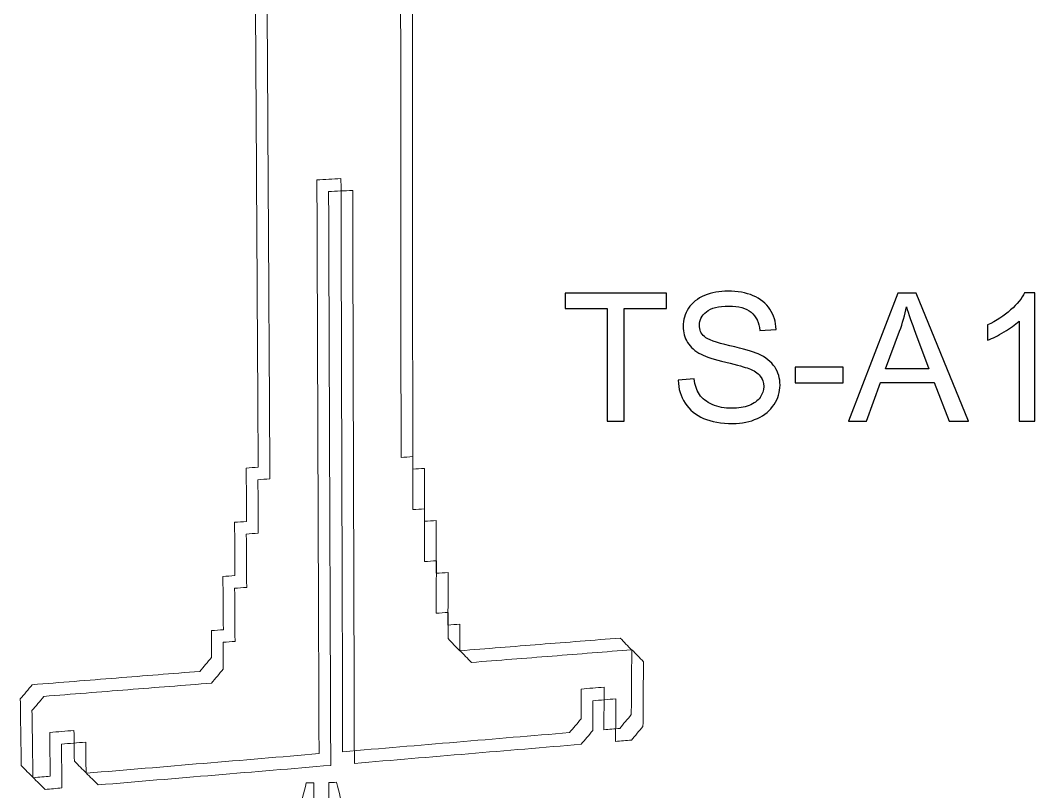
# Model space of a CAD drawing. Header units: centimetres. Extents: x -10.6 to 11.8, y -10.5 to 10.6.
# Drawn here: x 9.019 to 11.221, y 0.063 to 1.738 of the extents above; entities that cross this region are included whole.
import ezdxf

# ---------------------------------------------------------------- set-up
doc = ezdxf.new("R2010")
doc.units = ezdxf.units.CM
doc.header["$MEASUREMENT"] = 0
doc.layers.add('Livello 1', color=7, linetype='Continuous')

msp = doc.modelspace()

# ---------------------------------------------------------------- linework, layer by layer
at = {"layer": 'Livello 1', "color": 7, "lineweight": 9}
for points, knots in [([(9.55609, 1.83301), (9.54711, 1.83264), (9.53827, 1.83227), (9.52957, 1.8319), (9.52957, 1.8319), (9.53052, 1.65175), (9.53161, 1.47272), (9.53268, 1.29506), (9.53268, 1.29506), (9.53375, 1.11825), (9.53468, 0.94253), (9.53574, 0.76765), (9.53574, 0.76765), (9.52704, 0.76705), (9.51835, 0.76646), (9.50979, 0.76587), (9.50979, 0.76587), (9.50991, 0.72683), (9.51016, 0.68834), (9.51041, 0.64986), (9.51041, 0.64986), (9.50173, 0.64923), (9.49305, 0.64862), (9.48451, 0.64801), (9.48451, 0.64801), (9.48478, 0.60894), (9.48504, 0.57043), (9.48531, 0.5322), (9.48531, 0.5322), (9.47652, 0.53155), (9.46785, 0.53091), (9.4592, 0.53028), (9.4592, 0.53028), (9.45948, 0.49146), (9.45976, 0.4532), (9.46004, 0.41495), (9.46004, 0.41495), (9.45139, 0.41428), (9.44275, 0.41362), (9.43411, 0.41295), (9.43411, 0.41295), (9.43425, 0.39325), (9.43441, 0.37412), (9.43455, 0.3547), (9.43455, 0.3547), (9.42586, 0.34458), (9.41744, 0.33446), (9.40888, 0.32435), (9.40888, 0.32435), (9.34858, 0.31959), (9.28815, 0.31482), (9.2276, 0.31003), (9.2276, 0.31003), (9.16705, 0.30525), (9.10622, 0.30042), (9.04513, 0.2956), (9.04513, 0.2956), (9.03637, 0.2851), (9.02775, 0.2746), (9.01925, 0.26465), (9.01925, 0.26465), (9.01994, 0.21619), (9.02063, 0.168), (9.02132, 0.12009), (9.02132, 0.12009), (9.03006, 0.11102), (9.03894, 0.10223), (9.04794, 0.09374), (9.04794, 0.09374), (9.06011, 0.09476), (9.07229, 0.09578), (9.08434, 0.0968), (9.08434, 0.0968), (9.08392, 0.12813), (9.08349, 0.16002), (9.0832, 0.19191), (9.0832, 0.19191), (9.10057, 0.19334), (9.1182, 0.19477), (9.13584, 0.19622), (9.13584, 0.19622), (9.13611, 0.17414), (9.13639, 0.15179), (9.13666, 0.12972), (9.13666, 0.12972), (9.14539, 0.12067), (9.15425, 0.1119), (9.1631, 0.10343), (9.1631, 0.10343), (9.24808, 0.11057), (9.3328, 0.1177), (9.41699, 0.12478), (9.41699, 0.12478), (9.50091, 0.13184), (9.58457, 0.13885), (9.66784, 0.14587), (9.66784, 0.14587), (9.66702, 0.34973), (9.66634, 0.55526), (9.66552, 0.76187), (9.66552, 0.76187), (9.6647, 0.97015), (9.66399, 1.1798), (9.66315, 1.39112), (9.66315, 1.39112), (9.68057, 1.39204), (9.69799, 1.39297), (9.71541, 1.39389), (9.71541, 1.39389), (9.71608, 1.18284), (9.71661, 0.97344), (9.71725, 0.76542), (9.71725, 0.76542), (9.7179, 0.55906), (9.71856, 0.35379), (9.71907, 0.15018), (9.71907, 0.15018), (9.80206, 0.15715), (9.88453, 0.1641), (9.96673, 0.17101), (9.96673, 0.17101), (10.04866, 0.17789), (10.13021, 0.18476), (10.21149, 0.1916), (10.21149, 0.1916), (10.21988, 0.20128), (10.22813, 0.21122), (10.23666, 0.22144), (10.23666, 0.22144), (10.23677, 0.24294), (10.23688, 0.26471), (10.237, 0.2862), (10.237, 0.2862), (10.25344, 0.28755), (10.27015, 0.28891), (10.28672, 0.29027), (10.28672, 0.29027), (10.28653, 0.25928), (10.28634, 0.22831), (10.28615, 0.19787), (10.28615, 0.19787), (10.29766, 0.19883), (10.30905, 0.19979), (10.32043, 0.20075), (10.32043, 0.20075), (10.3287, 0.2104), (10.33711, 0.22033), (10.34565, 0.23053), (10.34565, 0.23053), (10.34598, 0.27693), (10.34632, 0.3236), (10.34666, 0.37082), (10.34666, 0.37082), (10.33823, 0.37911), (10.32993, 0.38795), (10.32176, 0.3968), (10.32176, 0.3968), (10.26399, 0.39223), (10.20608, 0.38764), (10.14818, 0.38307), (10.14818, 0.38307), (10.09002, 0.37847), (10.03158, 0.37386), (9.97315, 0.36924), (9.97315, 0.36924), (9.96466, 0.37788), (9.95617, 0.3868), (9.9478, 0.39573), (9.9478, 0.39573), (9.94781, 0.41437), (9.94783, 0.43328), (9.94783, 0.45246), (9.94783, 0.45246), (9.93932, 0.4518), (9.93081, 0.45114), (9.9223, 0.45049), (9.9223, 0.45049), (9.92231, 0.48833), (9.92245, 0.52644), (9.92245, 0.56455), (9.92245, 0.56455), (9.91379, 0.56391), (9.9054, 0.56329), (9.897, 0.56267), (9.897, 0.56267), (9.89699, 0.6008), (9.89699, 0.63893), (9.89698, 0.67734), (9.89698, 0.67734), (9.88843, 0.67673), (9.87989, 0.67613), (9.87149, 0.67553), (9.87149, 0.67553), (9.87146, 0.71369), (9.87143, 0.75211), (9.87141, 0.79055), (9.87141, 0.79055), (9.86284, 0.78996), (9.85428, 0.78938), (9.84586, 0.7888), (9.84586, 0.7888), (9.84568, 0.9624), (9.84555, 1.1371), (9.84543, 1.31261), (9.84543, 1.31261), (9.84531, 1.48896), (9.84505, 1.6664), (9.84486, 1.84521), (9.84486, 1.84521), (9.83615, 1.84484), (9.82745, 1.84448), (9.81888, 1.84411), (9.81888, 1.84411), (9.81883, 1.8738), (9.81879, 1.90403), (9.81874, 1.93399), (9.81874, 1.93399), (9.80989, 1.93364), (9.80104, 1.93328), (9.79246, 1.93294), (9.79246, 1.93294), (9.79232, 2.00252), (9.79219, 2.07265), (9.79205, 2.14305), (9.79205, 2.14305), (9.77445, 2.19279), (9.75668, 2.24256), (9.73915, 2.29293), (9.73915, 2.29293), (9.73504, 2.2928), (9.73094, 2.29267), (9.72697, 2.29255), (9.72697, 2.29255), (9.72162, 2.47503), (9.71638, 2.65838), (9.71112, 2.84315), (9.71112, 2.84315), (9.72475, 2.90565), (9.64467, 2.90429), (9.65875, 2.84218), (9.65875, 2.84218), (9.65479, 2.65698), (9.65073, 2.47311), (9.64696, 2.28976), (9.64696, 2.28976), (9.6423, 2.28961), (9.63778, 2.28947), (9.63326, 2.28932), (9.63326, 2.28932), (9.61582, 2.23796), (9.59828, 2.18682), (9.5809, 2.13566), (9.5809, 2.13566), (9.58127, 2.06491), (9.58164, 1.99443), (9.58201, 1.92423), (9.58201, 1.92423), (9.57315, 1.92387), (9.5643, 1.92352), (9.55558, 1.92317), (9.55558, 1.92317), (9.55575, 1.89303), (9.55592, 1.86289), (9.55609, 1.83301)], [0, 0, 0, 0, 0.0151515, 0.0151515, 0.0151515, 0.0151515, 0.030303, 0.030303, 0.030303, 0.030303, 0.0454545, 0.0454545, 0.0454545, 0.0454545, 0.0606061, 0.0606061, 0.0606061, 0.0606061, 0.0757576, 0.0757576, 0.0757576, 0.0757576, 0.0909091, 0.0909091, 0.0909091, 0.0909091, 0.1060606, 0.1060606, 0.1060606, 0.1060606, 0.1212121, 0.1212121, 0.1212121, 0.1212121, 0.1363636, 0.1363636, 0.1363636, 0.1363636, 0.1515152, 0.1515152, 0.1515152, 0.1515152, 0.1666667, 0.1666667, 0.1666667, 0.1666667, 0.1818182, 0.1818182, 0.1818182, 0.1818182, 0.1969697, 0.1969697, 0.1969697, 0.1969697, 0.2121212, 0.2121212, 0.2121212, 0.2121212, 0.2272727, 0.2272727, 0.2272727, 0.2272727, 0.2424242, 0.2424242, 0.2424242, 0.2424242, 0.2575758, 0.2575758, 0.2575758, 0.2575758, 0.2727273, 0.2727273, 0.2727273, 0.2727273, 0.2878788, 0.2878788, 0.2878788, 0.2878788, 0.3030303, 0.3030303, 0.3030303, 0.3030303, 0.3181818, 0.3181818, 0.3181818, 0.3181818, 0.3333333, 0.3333333, 0.3333333, 0.3333333, 0.3484848, 0.3484848, 0.3484848, 0.3484848, 0.3636364, 0.3636364, 0.3636364, 0.3636364, 0.3787879, 0.3787879, 0.3787879, 0.3787879, 0.3939394, 0.3939394, 0.3939394, 0.3939394, 0.4090909, 0.4090909, 0.4090909, 0.4090909, 0.4242424, 0.4242424, 0.4242424, 0.4242424, 0.4393939, 0.4393939, 0.4393939, 0.4393939, 0.4545455, 0.4545455, 0.4545455, 0.4545455, 0.469697, 0.469697, 0.469697, 0.469697, 0.4848485, 0.4848485, 0.4848485, 0.4848485, 0.5, 0.5, 0.5, 0.5, 0.5151515, 0.5151515, 0.5151515, 0.5151515, 0.530303, 0.530303, 0.530303, 0.530303, 0.5454545, 0.5454545, 0.5454545, 0.5454545, 0.5606061, 0.5606061, 0.5606061, 0.5606061, 0.5757576, 0.5757576, 0.5757576, 0.5757576, 0.5909091, 0.5909091, 0.5909091, 0.5909091, 0.6060606, 0.6060606, 0.6060606, 0.6060606, 0.6212121, 0.6212121, 0.6212121, 0.6212121, 0.6363636, 0.6363636, 0.6363636, 0.6363636, 0.6515152, 0.6515152, 0.6515152, 0.6515152, 0.6666667, 0.6666667, 0.6666667, 0.6666667, 0.6818182, 0.6818182, 0.6818182, 0.6818182, 0.6969697, 0.6969697, 0.6969697, 0.6969697, 0.7121212, 0.7121212, 0.7121212, 0.7121212, 0.7272727, 0.7272727, 0.7272727, 0.7272727, 0.7424242, 0.7424242, 0.7424242, 0.7424242, 0.7575758, 0.7575758, 0.7575758, 0.7575758, 0.7727273, 0.7727273, 0.7727273, 0.7727273, 0.7878788, 0.7878788, 0.7878788, 0.7878788, 0.8030303, 0.8030303, 0.8030303, 0.8030303, 0.8181818, 0.8181818, 0.8181818, 0.8181818, 0.8333333, 0.8333333, 0.8333333, 0.8333333, 0.8484848, 0.8484848, 0.8484848, 0.8484848, 0.8636364, 0.8636364, 0.8636364, 0.8636364, 0.8787879, 0.8787879, 0.8787879, 0.8787879, 0.8939394, 0.8939394, 0.8939394, 0.8939394, 0.9090909, 0.9090909, 0.9090909, 0.9090909, 0.9242424, 0.9242424, 0.9242424, 0.9242424, 0.9393939, 0.9393939, 0.9393939, 0.9393939, 0.9545455, 0.9545455, 0.9545455, 0.9545455, 0.969697, 0.969697, 0.969697, 0.969697, 0.9848485, 0.9848485, 0.9848485, 0.9848485, 1, 1, 1, 1]), ([(9.58149, 1.80761), (9.57251, 1.80724), (9.56367, 1.80687), (9.55497, 1.8065), (9.55497, 1.8065), (9.55592, 1.62635), (9.55701, 1.44732), (9.55808, 1.26966), (9.55808, 1.26966), (9.55915, 1.09285), (9.56008, 0.91713), (9.56114, 0.74225), (9.56114, 0.74225), (9.55244, 0.74165), (9.54375, 0.74106), (9.53519, 0.74047), (9.53519, 0.74047), (9.53531, 0.70143), (9.53556, 0.66294), (9.53581, 0.62446), (9.53581, 0.62446), (9.52713, 0.62383), (9.51845, 0.62322), (9.50991, 0.62261), (9.50991, 0.62261), (9.51018, 0.58354), (9.51044, 0.54503), (9.51071, 0.5068), (9.51071, 0.5068), (9.50192, 0.50615), (9.49325, 0.50551), (9.4846, 0.50488), (9.4846, 0.50488), (9.48488, 0.46606), (9.48516, 0.4278), (9.48544, 0.38955), (9.48544, 0.38955), (9.47679, 0.38888), (9.46815, 0.38822), (9.45951, 0.38755), (9.45951, 0.38755), (9.45965, 0.36785), (9.45981, 0.34872), (9.45995, 0.3293), (9.45995, 0.3293), (9.45126, 0.31918), (9.44284, 0.30906), (9.43428, 0.29895), (9.43428, 0.29895), (9.37398, 0.29419), (9.31355, 0.28942), (9.253, 0.28463), (9.253, 0.28463), (9.19245, 0.27985), (9.13162, 0.27502), (9.07053, 0.2702), (9.07053, 0.2702), (9.06177, 0.2597), (9.05315, 0.2492), (9.04465, 0.23925), (9.04465, 0.23925), (9.04534, 0.19079), (9.04603, 0.1426), (9.04672, 0.09469), (9.04672, 0.09469), (9.05546, 0.08562), (9.06434, 0.07683), (9.07334, 0.06834), (9.07334, 0.06834), (9.08551, 0.06936), (9.09769, 0.07038), (9.10974, 0.0714), (9.10974, 0.0714), (9.10932, 0.10273), (9.10889, 0.13462), (9.1086, 0.16651), (9.1086, 0.16651), (9.12597, 0.16794), (9.1436, 0.16937), (9.16124, 0.17082), (9.16124, 0.17082), (9.16151, 0.14874), (9.16179, 0.12639), (9.16206, 0.10432), (9.16206, 0.10432), (9.17079, 0.09527), (9.17965, 0.0865), (9.1885, 0.07803), (9.1885, 0.07803), (9.27348, 0.08517), (9.3582, 0.0923), (9.44239, 0.09938), (9.44239, 0.09938), (9.52631, 0.10644), (9.60997, 0.11345), (9.69324, 0.12047), (9.69324, 0.12047), (9.69242, 0.32433), (9.69174, 0.52986), (9.69092, 0.73647), (9.69092, 0.73647), (9.6901, 0.94475), (9.68939, 1.1544), (9.68855, 1.36572), (9.68855, 1.36572), (9.70597, 1.36664), (9.72339, 1.36757), (9.74081, 1.36849), (9.74081, 1.36849), (9.74148, 1.15744), (9.74201, 0.94804), (9.74265, 0.74002), (9.74265, 0.74002), (9.7433, 0.53366), (9.74396, 0.32839), (9.74447, 0.12478), (9.74447, 0.12478), (9.82746, 0.13175), (9.90993, 0.1387), (9.99213, 0.14561), (9.99213, 0.14561), (10.07406, 0.15249), (10.15561, 0.15936), (10.23689, 0.1662), (10.23689, 0.1662), (10.24528, 0.17588), (10.25353, 0.18582), (10.26206, 0.19604), (10.26206, 0.19604), (10.26217, 0.21754), (10.26228, 0.23931), (10.2624, 0.2608), (10.2624, 0.2608), (10.27884, 0.26215), (10.29555, 0.26351), (10.31212, 0.26487), (10.31212, 0.26487), (10.31193, 0.23388), (10.31174, 0.20291), (10.31155, 0.17247), (10.31155, 0.17247), (10.32306, 0.17343), (10.33445, 0.17439), (10.34583, 0.17535), (10.34583, 0.17535), (10.3541, 0.185), (10.36251, 0.19493), (10.37105, 0.20513), (10.37105, 0.20513), (10.37138, 0.25153), (10.37172, 0.2982), (10.37206, 0.34542), (10.37206, 0.34542), (10.36363, 0.35371), (10.35533, 0.36255), (10.34716, 0.3714), (10.34716, 0.3714), (10.28939, 0.36683), (10.23148, 0.36224), (10.17358, 0.35767), (10.17358, 0.35767), (10.11542, 0.35307), (10.05698, 0.34846), (9.99855, 0.34384), (9.99855, 0.34384), (9.99006, 0.35248), (9.98157, 0.3614), (9.9732, 0.37033), (9.9732, 0.37033), (9.97321, 0.38897), (9.97323, 0.40788), (9.97323, 0.42706), (9.97323, 0.42706), (9.96472, 0.4264), (9.95621, 0.42574), (9.9477, 0.42509), (9.9477, 0.42509), (9.94771, 0.46293), (9.94785, 0.50104), (9.94785, 0.53915), (9.94785, 0.53915), (9.93919, 0.53851), (9.9308, 0.53789), (9.9224, 0.53727), (9.9224, 0.53727), (9.92239, 0.5754), (9.92239, 0.61353), (9.92238, 0.65194), (9.92238, 0.65194), (9.91383, 0.65133), (9.90529, 0.65073), (9.89689, 0.65013), (9.89689, 0.65013), (9.89686, 0.68829), (9.89683, 0.72671), (9.89681, 0.76515), (9.89681, 0.76515), (9.88824, 0.76456), (9.87968, 0.76398), (9.87126, 0.7634), (9.87126, 0.7634), (9.87108, 0.937), (9.87095, 1.1117), (9.87083, 1.28721), (9.87083, 1.28721), (9.87071, 1.46356), (9.87045, 1.641), (9.87026, 1.81981), (9.87026, 1.81981), (9.86155, 1.81944), (9.85285, 1.81908), (9.84428, 1.81871), (9.84428, 1.81871), (9.84423, 1.8484), (9.84419, 1.87863), (9.84414, 1.90859), (9.84414, 1.90859), (9.83529, 1.90824), (9.82644, 1.90788), (9.81786, 1.90754), (9.81786, 1.90754), (9.81772, 1.97712), (9.81759, 2.04725), (9.81745, 2.11765), (9.81745, 2.11765), (9.79985, 2.16739), (9.78208, 2.21716), (9.76455, 2.26753), (9.76455, 2.26753), (9.76044, 2.2674), (9.75634, 2.26727), (9.75237, 2.26715), (9.75237, 2.26715), (9.74702, 2.44963), (9.74178, 2.63298), (9.73652, 2.81775), (9.73652, 2.81775), (9.75015, 2.88025), (9.67007, 2.87889), (9.68415, 2.81678), (9.68415, 2.81678), (9.68019, 2.63158), (9.67613, 2.44771), (9.67236, 2.26436), (9.67236, 2.26436), (9.6677, 2.26421), (9.66318, 2.26407), (9.65866, 2.26392), (9.65866, 2.26392), (9.64122, 2.21256), (9.62368, 2.16142), (9.6063, 2.11026), (9.6063, 2.11026), (9.60667, 2.03951), (9.60704, 1.96903), (9.60741, 1.89883), (9.60741, 1.89883), (9.59855, 1.89847), (9.5897, 1.89812), (9.58098, 1.89777), (9.58098, 1.89777), (9.58115, 1.86763), (9.58132, 1.83749), (9.58149, 1.80761)], [0, 0, 0, 0, 0.0151515, 0.0151515, 0.0151515, 0.0151515, 0.030303, 0.030303, 0.030303, 0.030303, 0.0454545, 0.0454545, 0.0454545, 0.0454545, 0.0606061, 0.0606061, 0.0606061, 0.0606061, 0.0757576, 0.0757576, 0.0757576, 0.0757576, 0.0909091, 0.0909091, 0.0909091, 0.0909091, 0.1060606, 0.1060606, 0.1060606, 0.1060606, 0.1212121, 0.1212121, 0.1212121, 0.1212121, 0.1363636, 0.1363636, 0.1363636, 0.1363636, 0.1515152, 0.1515152, 0.1515152, 0.1515152, 0.1666667, 0.1666667, 0.1666667, 0.1666667, 0.1818182, 0.1818182, 0.1818182, 0.1818182, 0.1969697, 0.1969697, 0.1969697, 0.1969697, 0.2121212, 0.2121212, 0.2121212, 0.2121212, 0.2272727, 0.2272727, 0.2272727, 0.2272727, 0.2424242, 0.2424242, 0.2424242, 0.2424242, 0.2575758, 0.2575758, 0.2575758, 0.2575758, 0.2727273, 0.2727273, 0.2727273, 0.2727273, 0.2878788, 0.2878788, 0.2878788, 0.2878788, 0.3030303, 0.3030303, 0.3030303, 0.3030303, 0.3181818, 0.3181818, 0.3181818, 0.3181818, 0.3333333, 0.3333333, 0.3333333, 0.3333333, 0.3484848, 0.3484848, 0.3484848, 0.3484848, 0.3636364, 0.3636364, 0.3636364, 0.3636364, 0.3787879, 0.3787879, 0.3787879, 0.3787879, 0.3939394, 0.3939394, 0.3939394, 0.3939394, 0.4090909, 0.4090909, 0.4090909, 0.4090909, 0.4242424, 0.4242424, 0.4242424, 0.4242424, 0.4393939, 0.4393939, 0.4393939, 0.4393939, 0.4545455, 0.4545455, 0.4545455, 0.4545455, 0.469697, 0.469697, 0.469697, 0.469697, 0.4848485, 0.4848485, 0.4848485, 0.4848485, 0.5, 0.5, 0.5, 0.5, 0.5151515, 0.5151515, 0.5151515, 0.5151515, 0.530303, 0.530303, 0.530303, 0.530303, 0.5454545, 0.5454545, 0.5454545, 0.5454545, 0.5606061, 0.5606061, 0.5606061, 0.5606061, 0.5757576, 0.5757576, 0.5757576, 0.5757576, 0.5909091, 0.5909091, 0.5909091, 0.5909091, 0.6060606, 0.6060606, 0.6060606, 0.6060606, 0.6212121, 0.6212121, 0.6212121, 0.6212121, 0.6363636, 0.6363636, 0.6363636, 0.6363636, 0.6515152, 0.6515152, 0.6515152, 0.6515152, 0.6666667, 0.6666667, 0.6666667, 0.6666667, 0.6818182, 0.6818182, 0.6818182, 0.6818182, 0.6969697, 0.6969697, 0.6969697, 0.6969697, 0.7121212, 0.7121212, 0.7121212, 0.7121212, 0.7272727, 0.7272727, 0.7272727, 0.7272727, 0.7424242, 0.7424242, 0.7424242, 0.7424242, 0.7575758, 0.7575758, 0.7575758, 0.7575758, 0.7727273, 0.7727273, 0.7727273, 0.7727273, 0.7878788, 0.7878788, 0.7878788, 0.7878788, 0.8030303, 0.8030303, 0.8030303, 0.8030303, 0.8181818, 0.8181818, 0.8181818, 0.8181818, 0.8333333, 0.8333333, 0.8333333, 0.8333333, 0.8484848, 0.8484848, 0.8484848, 0.8484848, 0.8636364, 0.8636364, 0.8636364, 0.8636364, 0.8787879, 0.8787879, 0.8787879, 0.8787879, 0.8939394, 0.8939394, 0.8939394, 0.8939394, 0.9090909, 0.9090909, 0.9090909, 0.9090909, 0.9242424, 0.9242424, 0.9242424, 0.9242424, 0.9393939, 0.9393939, 0.9393939, 0.9393939, 0.9545455, 0.9545455, 0.9545455, 0.9545455, 0.969697, 0.969697, 0.969697, 0.969697, 0.9848485, 0.9848485, 0.9848485, 0.9848485, 1, 1, 1, 1]), ([(9.58847, -0.30369), (9.58302, -0.30361), (9.57763, -0.30331), (9.57218, -0.30301), (9.57218, -0.30301), (9.57061, -0.46242), (9.56897, -0.62557), (9.56732, -0.79206), (9.56732, -0.79206), (9.56563, -0.96231), (9.56396, -1.13674), (9.56221, -1.31491), (9.56221, -1.31491), (9.55638, -1.3138), (9.55061, -1.31248), (9.54489, -1.31117), (9.54489, -1.31117), (9.54442, -1.35132), (9.54401, -1.39167), (9.54353, -1.43202), (9.54353, -1.43202), (9.53777, -1.43059), (9.53201, -1.42917), (9.52619, -1.42794), (9.52619, -1.42794), (9.52572, -1.46859), (9.5252, -1.50944), (9.52473, -1.55029), (9.52473, -1.55029), (9.51887, -1.54874), (9.51312, -1.5472), (9.50732, -1.54566), (9.50732, -1.54566), (9.50679, -1.5868), (9.50622, -1.62815), (9.5057, -1.6695), (9.5057, -1.6695), (9.49991, -1.66785), (9.49411, -1.66619), (9.48832, -1.66474), (9.48832, -1.66474), (9.48803, -1.68556), (9.48774, -1.70659), (9.48746, -1.7274), (9.48746, -1.7274), (9.48143, -1.73618), (9.47553, -1.74475), (9.46961, -1.75329), (9.46961, -1.75329), (9.44653, -1.74637), (9.42363, -1.7397), (9.40097, -1.73289), (9.40097, -1.73289), (9.39517, -1.74176), (9.38937, -1.75039), (9.38355, -1.75901), (9.38355, -1.75901), (9.38248, -1.81085), (9.38141, -1.86268), (9.38033, -1.91512), (9.38033, -1.91512), (9.38577, -1.92754), (9.39122, -1.93977), (9.39669, -1.95202), (9.39669, -1.95202), (9.40816, -1.95584), (9.41962, -1.95969), (9.4312, -1.96356), (9.4312, -1.96356), (9.4318, -1.92862), (9.4324, -1.89349), (9.43306, -1.85855), (9.43306, -1.85855), (9.44457, -1.86202), (9.45614, -1.8657), (9.46782, -1.8694), (9.46782, -1.8694), (9.46745, -1.89406), (9.46703, -1.91873), (9.46666, -1.94359), (9.46666, -1.94359), (9.47234, -1.95622), (9.47804, -1.96867), (9.48386, -1.98115), (9.48386, -1.98115), (9.5434, -2.00105), (9.60416, -2.02138), (9.66616, -2.04211), (9.66616, -2.04211), (9.72945, -2.06327), (9.79424, -2.08494), (9.86036, -2.10703), (9.86036, -2.10703), (9.86688, -2.09807), (9.87345, -2.08887), (9.88002, -2.07964), (9.88002, -2.07964), (9.87974, -2.0528), (9.87952, -2.02617), (9.87924, -1.99955), (9.87924, -1.99955), (9.89261, -2.00381), (9.90603, -2.00809), (9.91957, -2.01217), (9.91957, -2.01217), (9.92, -2.0507), (9.92049, -2.08901), (9.92098, -2.12732), (9.92098, -2.12732), (9.93461, -2.13188), (9.94825, -2.13646), (9.96206, -2.14106), (9.96206, -2.14106), (9.96882, -2.132), (9.97557, -2.12268), (9.98237, -2.11314), (9.98237, -2.11314), (9.98142, -2.05478), (9.98048, -1.99642), (9.97954, -1.93873), (9.97954, -1.93873), (9.97245, -1.92524), (9.96543, -1.91156), (9.95841, -1.89813), (9.95841, -1.89813), (9.9314, -1.88999), (9.90452, -1.88214), (9.87799, -1.87414), (9.87799, -1.87414), (9.87127, -1.86118), (9.86457, -1.84801), (9.85793, -1.83486), (9.85793, -1.83486), (9.85772, -1.8125), (9.85751, -1.79034), (9.85731, -1.76797), (9.85731, -1.76797), (9.85075, -1.76609), (9.84424, -1.76423), (9.83774, -1.76237), (9.83774, -1.76237), (9.83743, -1.71842), (9.83708, -1.6747), (9.83672, -1.63098), (9.83672, -1.63098), (9.83033, -1.62927), (9.82394, -1.62756), (9.81748, -1.62607), (9.81748, -1.62607), (9.81724, -1.58291), (9.81693, -1.53998), (9.8167, -1.49705), (9.8167, -1.49705), (9.81029, -1.49547), (9.80395, -1.49391), (9.79767, -1.49235), (9.79767, -1.49235), (9.79742, -1.4502), (9.79723, -1.40806), (9.79699, -1.36614), (9.79699, -1.36614), (9.79075, -1.36472), (9.78451, -1.36329), (9.77828, -1.36208), (9.77828, -1.36208), (9.77758, -1.17672), (9.77681, -0.99569), (9.77612, -0.819), (9.77612, -0.819), (9.77546, -0.64642), (9.7748, -0.4775), (9.77419, -0.3125), (9.77419, -0.3125), (9.76832, -0.31218), (9.76254, -0.31187), (9.75677, -0.31155), (9.75677, -0.31155), (9.75667, -0.28435), (9.75663, -0.25759), (9.75654, -0.2306), (9.75654, -0.2306), (9.75084, -0.23037), (9.74516, -0.23015), (9.73942, -0.23013), (9.73942, -0.23013), (9.73932, -0.16816), (9.73923, -0.1064), (9.73914, -0.04508), (9.73914, -0.04508), (9.72783, -0.00206), (9.7167, 0.04077), (9.7057, 0.08365), (9.7057, 0.08365), (9.70013, 0.08354), (9.69461, 0.08344), (9.6891, 0.08334), (9.6891, 0.08334), (9.68885, -0.04925), (9.68854, -0.18463), (9.68828, -0.32191), (9.68828, -0.32191), (9.68803, -0.46175), (9.68775, -0.60501), (9.68743, -0.75039), (9.68743, -0.75039), (9.67581, -0.74908), (9.66426, -0.74777), (9.65275, -0.74625), (9.65275, -0.74625), (9.65341, -0.60177), (9.654, -0.45939), (9.65458, -0.32021), (9.65458, -0.32021), (9.65514, -0.18377), (9.65577, -0.04924), (9.65632, 0.08275), (9.65632, 0.08275), (9.65092, 0.08265), (9.6455, 0.08256), (9.64015, 0.08247), (9.64015, 0.08247), (9.62905, 0.0399), (9.61799, -0.00249), (9.60687, -0.0447), (9.60687, -0.0447), (9.60641, -0.10453), (9.606, -0.16498), (9.60553, -0.22565), (9.60553, -0.22565), (9.6, -0.22543), (9.59458, -0.22522), (9.58916, -0.225), (9.58916, -0.225), (9.58895, -0.25116), (9.58869, -0.27753), (9.58847, -0.30369)], [0, 0, 0, 0, 0.0169492, 0.0169492, 0.0169492, 0.0169492, 0.0338983, 0.0338983, 0.0338983, 0.0338983, 0.0508475, 0.0508475, 0.0508475, 0.0508475, 0.0677966, 0.0677966, 0.0677966, 0.0677966, 0.0847458, 0.0847458, 0.0847458, 0.0847458, 0.1016949, 0.1016949, 0.1016949, 0.1016949, 0.1186441, 0.1186441, 0.1186441, 0.1186441, 0.1355932, 0.1355932, 0.1355932, 0.1355932, 0.1525424, 0.1525424, 0.1525424, 0.1525424, 0.1694915, 0.1694915, 0.1694915, 0.1694915, 0.1864407, 0.1864407, 0.1864407, 0.1864407, 0.2033898, 0.2033898, 0.2033898, 0.2033898, 0.220339, 0.220339, 0.220339, 0.220339, 0.2372881, 0.2372881, 0.2372881, 0.2372881, 0.2542373, 0.2542373, 0.2542373, 0.2542373, 0.2711864, 0.2711864, 0.2711864, 0.2711864, 0.2881356, 0.2881356, 0.2881356, 0.2881356, 0.3050847, 0.3050847, 0.3050847, 0.3050847, 0.3220339, 0.3220339, 0.3220339, 0.3220339, 0.3389831, 0.3389831, 0.3389831, 0.3389831, 0.3559322, 0.3559322, 0.3559322, 0.3559322, 0.3728814, 0.3728814, 0.3728814, 0.3728814, 0.3898305, 0.3898305, 0.3898305, 0.3898305, 0.4067797, 0.4067797, 0.4067797, 0.4067797, 0.4237288, 0.4237288, 0.4237288, 0.4237288, 0.440678, 0.440678, 0.440678, 0.440678, 0.4576271, 0.4576271, 0.4576271, 0.4576271, 0.4745763, 0.4745763, 0.4745763, 0.4745763, 0.4915254, 0.4915254, 0.4915254, 0.4915254, 0.5084746, 0.5084746, 0.5084746, 0.5084746, 0.5254237, 0.5254237, 0.5254237, 0.5254237, 0.5423729, 0.5423729, 0.5423729, 0.5423729, 0.559322, 0.559322, 0.559322, 0.559322, 0.5762712, 0.5762712, 0.5762712, 0.5762712, 0.5932203, 0.5932203, 0.5932203, 0.5932203, 0.6101695, 0.6101695, 0.6101695, 0.6101695, 0.6271186, 0.6271186, 0.6271186, 0.6271186, 0.6440678, 0.6440678, 0.6440678, 0.6440678, 0.6610169, 0.6610169, 0.6610169, 0.6610169, 0.6779661, 0.6779661, 0.6779661, 0.6779661, 0.6949153, 0.6949153, 0.6949153, 0.6949153, 0.7118644, 0.7118644, 0.7118644, 0.7118644, 0.7288136, 0.7288136, 0.7288136, 0.7288136, 0.7457627, 0.7457627, 0.7457627, 0.7457627, 0.7627119, 0.7627119, 0.7627119, 0.7627119, 0.779661, 0.779661, 0.779661, 0.779661, 0.7966102, 0.7966102, 0.7966102, 0.7966102, 0.8135593, 0.8135593, 0.8135593, 0.8135593, 0.8305085, 0.8305085, 0.8305085, 0.8305085, 0.8474576, 0.8474576, 0.8474576, 0.8474576, 0.8644068, 0.8644068, 0.8644068, 0.8644068, 0.8813559, 0.8813559, 0.8813559, 0.8813559, 0.8983051, 0.8983051, 0.8983051, 0.8983051, 0.9152542, 0.9152542, 0.9152542, 0.9152542, 0.9322034, 0.9322034, 0.9322034, 0.9322034, 0.9491525, 0.9491525, 0.9491525, 0.9491525, 0.9661017, 0.9661017, 0.9661017, 0.9661017, 0.9830508, 0.9830508, 0.9830508, 0.9830508, 1, 1, 1, 1])]:
    msp.add_open_spline(points, degree=3, knots=knots, dxfattribs=at)
at = {"layer": 'Livello 1', "color": 7}
for points, knots in [([(10.44743, 0.95647), (10.44743, 0.95647), (10.4821, 0.95951), (10.4821, 0.95951), (10.4821, 0.95951), (10.48372, 0.94561), (10.48753, 0.93423), (10.49355, 0.9253), (10.49355, 0.9253), (10.49956, 0.91637), (10.50888, 0.9092), (10.52149, 0.9037), (10.52149, 0.9037), (10.5341, 0.8982), (10.54833, 0.89548), (10.56411, 0.89548), (10.56411, 0.89548), (10.57814, 0.89548), (10.5905, 0.89755), (10.60123, 0.90169), (10.60123, 0.90169), (10.61197, 0.9059), (10.61999, 0.91159), (10.62523, 0.91883), (10.62523, 0.91883), (10.63047, 0.92614), (10.63312, 0.93403), (10.63312, 0.94263), (10.63312, 0.94263), (10.63312, 0.95136), (10.6306, 0.95893), (10.62549, 0.96546), (10.62549, 0.96546), (10.62044, 0.972), (10.6121, 0.97743), (10.60052, 0.98183), (10.60052, 0.98183), (10.59302, 0.98474), (10.57659, 0.98926), (10.55104, 0.99541), (10.55104, 0.99541), (10.52556, 1.00155), (10.50765, 1.00731), (10.49743, 1.01274), (10.49743, 1.01274), (10.48417, 1.01966), (10.47427, 1.02833), (10.46774, 1.03861), (10.46774, 1.03861), (10.46127, 1.0489), (10.45804, 1.06041), (10.45804, 1.07322), (10.45804, 1.07322), (10.45804, 1.08719), (10.46198, 1.10031), (10.46994, 1.11247), (10.46994, 1.11247), (10.4779, 1.1247), (10.48954, 1.13395), (10.5048, 1.14028), (10.5048, 1.14028), (10.52013, 1.14656), (10.53707, 1.14973), (10.55577, 1.14973), (10.55577, 1.14973), (10.5764, 1.14973), (10.59451, 1.14643), (10.61029, 1.13977), (10.61029, 1.13977), (10.626, 1.13317), (10.6381, 1.1234), (10.64657, 1.11053), (10.64657, 1.11053), (10.65498, 1.09766), (10.65957, 1.08305), (10.66022, 1.06675), (10.66022, 1.06675), (10.66022, 1.06675), (10.62497, 1.0641), (10.62497, 1.0641), (10.62497, 1.0641), (10.62303, 1.08162), (10.61663, 1.09495), (10.6057, 1.10387), (10.6057, 1.10387), (10.59477, 1.11286), (10.57866, 1.11732), (10.55732, 1.11732), (10.55732, 1.11732), (10.53507, 1.11732), (10.5189, 1.11325), (10.50868, 1.1051), (10.50868, 1.1051), (10.49853, 1.09695), (10.49342, 1.08712), (10.49342, 1.07567), (10.49342, 1.07567), (10.49342, 1.06565), (10.49704, 1.05743), (10.50422, 1.05103), (10.50422, 1.05103), (10.51133, 1.04456), (10.52977, 1.03797), (10.55965, 1.03124), (10.55965, 1.03124), (10.58953, 1.02445), (10.61003, 1.01856), (10.62115, 1.01352), (10.62115, 1.01352), (10.63732, 1.00602), (10.64929, 0.99657), (10.65699, 0.98519), (10.65699, 0.98519), (10.66468, 0.97374), (10.6685, 0.96055), (10.6685, 0.94567), (10.6685, 0.94567), (10.6685, 0.93086), (10.66429, 0.91696), (10.65582, 0.90389), (10.65582, 0.90389), (10.64735, 0.89083), (10.63519, 0.88067), (10.61934, 0.87336), (10.61934, 0.87336), (10.6035, 0.86612), (10.58565, 0.8625), (10.56586, 0.8625), (10.56586, 0.8625), (10.5407, 0.8625), (10.51961, 0.86612), (10.50267, 0.87349), (10.50267, 0.87349), (10.48566, 0.8808), (10.47233, 0.8918), (10.46263, 0.90654), (10.46263, 0.90654), (10.45299, 0.92123), (10.44789, 0.93791), (10.44743, 0.95647)], [0, 0, 0, 0, 0.0285714, 0.0285714, 0.0285714, 0.0285714, 0.0571429, 0.0571429, 0.0571429, 0.0571429, 0.0857143, 0.0857143, 0.0857143, 0.0857143, 0.1142857, 0.1142857, 0.1142857, 0.1142857, 0.1428571, 0.1428571, 0.1428571, 0.1428571, 0.1714286, 0.1714286, 0.1714286, 0.1714286, 0.2, 0.2, 0.2, 0.2, 0.2285714, 0.2285714, 0.2285714, 0.2285714, 0.2571429, 0.2571429, 0.2571429, 0.2571429, 0.2857143, 0.2857143, 0.2857143, 0.2857143, 0.3142857, 0.3142857, 0.3142857, 0.3142857, 0.3428571, 0.3428571, 0.3428571, 0.3428571, 0.3714286, 0.3714286, 0.3714286, 0.3714286, 0.4, 0.4, 0.4, 0.4, 0.4285714, 0.4285714, 0.4285714, 0.4285714, 0.4571429, 0.4571429, 0.4571429, 0.4571429, 0.4857143, 0.4857143, 0.4857143, 0.4857143, 0.5142857, 0.5142857, 0.5142857, 0.5142857, 0.5428571, 0.5428571, 0.5428571, 0.5428571, 0.5714286, 0.5714286, 0.5714286, 0.5714286, 0.6, 0.6, 0.6, 0.6, 0.6285714, 0.6285714, 0.6285714, 0.6285714, 0.6571429, 0.6571429, 0.6571429, 0.6571429, 0.6857143, 0.6857143, 0.6857143, 0.6857143, 0.7142857, 0.7142857, 0.7142857, 0.7142857, 0.7428571, 0.7428571, 0.7428571, 0.7428571, 0.7714286, 0.7714286, 0.7714286, 0.7714286, 0.8, 0.8, 0.8, 0.8, 0.8285714, 0.8285714, 0.8285714, 0.8285714, 0.8571429, 0.8571429, 0.8571429, 0.8571429, 0.8857143, 0.8857143, 0.8857143, 0.8857143, 0.9142857, 0.9142857, 0.9142857, 0.9142857, 0.9428571, 0.9428571, 0.9428571, 0.9428571, 0.9714286, 0.9714286, 0.9714286, 0.9714286, 1, 1, 1, 1]), ([(11.22142, 0.86722), (11.22142, 0.86722), (11.18734, 0.86722), (11.18734, 0.86722), (11.18734, 0.86722), (11.18734, 0.86722), (11.18734, 1.08453), (11.18734, 1.08453), (11.18734, 1.08453), (11.17912, 1.07671), (11.16839, 1.06888), (11.15506, 1.06106), (11.15506, 1.06106), (11.14168, 1.05323), (11.12971, 1.04734), (11.1191, 1.04346), (11.1191, 1.04346), (11.1191, 1.04346), (11.1191, 1.07638), (11.1191, 1.07638), (11.1191, 1.07638), (11.13818, 1.08537), (11.15487, 1.09624), (11.16916, 1.10898), (11.16916, 1.10898), (11.18339, 1.12179), (11.19355, 1.13414), (11.1995, 1.14617), (11.1995, 1.14617), (11.1995, 1.14617), (11.22142, 1.14617), (11.22142, 1.14617), (11.22142, 1.14617), (11.22142, 1.14617), (11.22142, 0.86722), (11.22142, 0.86722)], [0, 0, 0, 0, 0.1111111, 0.1111111, 0.1111111, 0.1111111, 0.2222222, 0.2222222, 0.2222222, 0.2222222, 0.3333333, 0.3333333, 0.3333333, 0.3333333, 0.4444444, 0.4444444, 0.4444444, 0.4444444, 0.5555556, 0.5555556, 0.5555556, 0.5555556, 0.6666667, 0.6666667, 0.6666667, 0.6666667, 0.7777778, 0.7777778, 0.7777778, 0.7777778, 0.8888889, 0.8888889, 0.8888889, 0.8888889, 1, 1, 1, 1]), ([(10.29357, 0.86722), (10.29357, 0.86722), (10.29357, 1.11222), (10.29357, 1.11222), (10.29357, 1.11222), (10.29357, 1.11222), (10.20205, 1.11222), (10.20205, 1.11222), (10.20205, 1.11222), (10.20205, 1.11222), (10.20205, 1.14501), (10.20205, 1.14501), (10.20205, 1.14501), (10.20205, 1.14501), (10.42221, 1.14501), (10.42221, 1.14501), (10.42221, 1.14501), (10.42221, 1.14501), (10.42221, 1.11222), (10.42221, 1.11222), (10.42221, 1.11222), (10.42221, 1.11222), (10.3303, 1.11222), (10.3303, 1.11222), (10.3303, 1.11222), (10.3303, 1.11222), (10.3303, 0.86722), (10.3303, 0.86722), (10.3303, 0.86722), (10.3303, 0.86722), (10.29357, 0.86722), (10.29357, 0.86722)], [0, 0, 0, 0, 0.125, 0.125, 0.125, 0.125, 0.25, 0.25, 0.25, 0.25, 0.375, 0.375, 0.375, 0.375, 0.5, 0.5, 0.5, 0.5, 0.625, 0.625, 0.625, 0.625, 0.75, 0.75, 0.75, 0.75, 0.875, 0.875, 0.875, 0.875, 1, 1, 1, 1]), ([(10.81745, 0.86722), (10.81745, 0.86722), (10.92416, 1.14501), (10.92416, 1.14501), (10.92416, 1.14501), (10.92416, 1.14501), (10.96375, 1.14501), (10.96375, 1.14501), (10.96375, 1.14501), (10.96375, 1.14501), (11.07745, 0.86722), (11.07745, 0.86722), (11.07745, 0.86722), (11.07745, 0.86722), (11.03554, 0.86722), (11.03554, 0.86722), (11.03554, 0.86722), (11.03554, 0.86722), (11.00313, 0.95136), (11.00313, 0.95136), (11.00313, 0.95136), (11.00313, 0.95136), (10.88698, 0.95136), (10.88698, 0.95136), (10.88698, 0.95136), (10.88698, 0.95136), (10.85651, 0.86722), (10.85651, 0.86722), (10.85651, 0.86722), (10.85651, 0.86722), (10.81745, 0.86722), (10.81745, 0.86722)], [0, 0, 0, 0, 0.125, 0.125, 0.125, 0.125, 0.25, 0.25, 0.25, 0.25, 0.375, 0.375, 0.375, 0.375, 0.5, 0.5, 0.5, 0.5, 0.625, 0.625, 0.625, 0.625, 0.75, 0.75, 0.75, 0.75, 0.875, 0.875, 0.875, 0.875, 1, 1, 1, 1]), ([(10.89758, 0.98131), (10.89758, 0.98131), (10.99182, 0.98131), (10.99182, 0.98131), (10.99182, 0.98131), (10.99182, 0.98131), (10.96278, 1.05821), (10.96278, 1.05821), (10.96278, 1.05821), (10.95398, 1.08156), (10.94738, 1.10077), (10.94311, 1.11584), (10.94311, 1.11584), (10.93956, 1.09799), (10.93458, 1.08033), (10.92811, 1.06274), (10.92811, 1.06274), (10.92811, 1.06274), (10.89758, 0.98131), (10.89758, 0.98131)], [0, 0, 0, 0, 0.2, 0.2, 0.2, 0.2, 0.4, 0.4, 0.4, 0.4, 0.6, 0.6, 0.6, 0.6, 0.8, 0.8, 0.8, 0.8, 1, 1, 1, 1]), ([(10.7011, 0.95059), (10.7011, 0.95059), (10.7011, 0.98487), (10.7011, 0.98487), (10.7011, 0.98487), (10.7011, 0.98487), (10.80594, 0.98487), (10.80594, 0.98487), (10.80594, 0.98487), (10.80594, 0.98487), (10.80594, 0.95059), (10.80594, 0.95059), (10.80594, 0.95059), (10.80594, 0.95059), (10.7011, 0.95059), (10.7011, 0.95059)], [0, 0, 0, 0, 0.25, 0.25, 0.25, 0.25, 0.5, 0.5, 0.5, 0.5, 0.75, 0.75, 0.75, 0.75, 1, 1, 1, 1])]:
    msp.add_open_spline(points, degree=3, knots=knots, dxfattribs=at)
at = {"layer": 'Livello 1', "color": 250, "lineweight": 9}
for points, knots in [([(10.44743, 0.95647), (10.44743, 0.95647), (10.4821, 0.95951), (10.4821, 0.95951), (10.4821, 0.95951), (10.48372, 0.94561), (10.48753, 0.93423), (10.49355, 0.9253), (10.49355, 0.9253), (10.49956, 0.91637), (10.50888, 0.9092), (10.52149, 0.9037), (10.52149, 0.9037), (10.5341, 0.8982), (10.54833, 0.89548), (10.56411, 0.89548), (10.56411, 0.89548), (10.57814, 0.89548), (10.5905, 0.89755), (10.60123, 0.90169), (10.60123, 0.90169), (10.61197, 0.9059), (10.61999, 0.91159), (10.62523, 0.91883), (10.62523, 0.91883), (10.63047, 0.92614), (10.63312, 0.93403), (10.63312, 0.94263), (10.63312, 0.94263), (10.63312, 0.95136), (10.6306, 0.95893), (10.62549, 0.96546), (10.62549, 0.96546), (10.62044, 0.972), (10.6121, 0.97743), (10.60052, 0.98183), (10.60052, 0.98183), (10.59302, 0.98474), (10.57659, 0.98926), (10.55104, 0.99541), (10.55104, 0.99541), (10.52556, 1.00155), (10.50765, 1.00731), (10.49743, 1.01274), (10.49743, 1.01274), (10.48417, 1.01966), (10.47427, 1.02833), (10.46774, 1.03861), (10.46774, 1.03861), (10.46127, 1.0489), (10.45804, 1.06041), (10.45804, 1.07322), (10.45804, 1.07322), (10.45804, 1.08719), (10.46198, 1.10031), (10.46994, 1.11247), (10.46994, 1.11247), (10.4779, 1.1247), (10.48954, 1.13395), (10.5048, 1.14028), (10.5048, 1.14028), (10.52013, 1.14656), (10.53707, 1.14973), (10.55577, 1.14973), (10.55577, 1.14973), (10.5764, 1.14973), (10.59451, 1.14643), (10.61029, 1.13977), (10.61029, 1.13977), (10.626, 1.13317), (10.6381, 1.1234), (10.64657, 1.11053), (10.64657, 1.11053), (10.65498, 1.09766), (10.65957, 1.08305), (10.66022, 1.06675), (10.66022, 1.06675), (10.66022, 1.06675), (10.62497, 1.0641), (10.62497, 1.0641), (10.62497, 1.0641), (10.62303, 1.08162), (10.61663, 1.09495), (10.6057, 1.10387), (10.6057, 1.10387), (10.59477, 1.11286), (10.57866, 1.11732), (10.55732, 1.11732), (10.55732, 1.11732), (10.53507, 1.11732), (10.5189, 1.11325), (10.50868, 1.1051), (10.50868, 1.1051), (10.49853, 1.09695), (10.49342, 1.08712), (10.49342, 1.07567), (10.49342, 1.07567), (10.49342, 1.06565), (10.49704, 1.05743), (10.50422, 1.05103), (10.50422, 1.05103), (10.51133, 1.04456), (10.52977, 1.03797), (10.55965, 1.03124), (10.55965, 1.03124), (10.58953, 1.02445), (10.61003, 1.01856), (10.62115, 1.01352), (10.62115, 1.01352), (10.63732, 1.00602), (10.64929, 0.99657), (10.65699, 0.98519), (10.65699, 0.98519), (10.66468, 0.97374), (10.6685, 0.96055), (10.6685, 0.94567), (10.6685, 0.94567), (10.6685, 0.93086), (10.66429, 0.91696), (10.65582, 0.90389), (10.65582, 0.90389), (10.64735, 0.89083), (10.63519, 0.88067), (10.61934, 0.87336), (10.61934, 0.87336), (10.6035, 0.86612), (10.58565, 0.8625), (10.56586, 0.8625), (10.56586, 0.8625), (10.5407, 0.8625), (10.51961, 0.86612), (10.50267, 0.87349), (10.50267, 0.87349), (10.48566, 0.8808), (10.47233, 0.8918), (10.46263, 0.90654), (10.46263, 0.90654), (10.45299, 0.92123), (10.44789, 0.93791), (10.44743, 0.95647)], [0, 0, 0, 0, 0.0285714, 0.0285714, 0.0285714, 0.0285714, 0.0571429, 0.0571429, 0.0571429, 0.0571429, 0.0857143, 0.0857143, 0.0857143, 0.0857143, 0.1142857, 0.1142857, 0.1142857, 0.1142857, 0.1428571, 0.1428571, 0.1428571, 0.1428571, 0.1714286, 0.1714286, 0.1714286, 0.1714286, 0.2, 0.2, 0.2, 0.2, 0.2285714, 0.2285714, 0.2285714, 0.2285714, 0.2571429, 0.2571429, 0.2571429, 0.2571429, 0.2857143, 0.2857143, 0.2857143, 0.2857143, 0.3142857, 0.3142857, 0.3142857, 0.3142857, 0.3428571, 0.3428571, 0.3428571, 0.3428571, 0.3714286, 0.3714286, 0.3714286, 0.3714286, 0.4, 0.4, 0.4, 0.4, 0.4285714, 0.4285714, 0.4285714, 0.4285714, 0.4571429, 0.4571429, 0.4571429, 0.4571429, 0.4857143, 0.4857143, 0.4857143, 0.4857143, 0.5142857, 0.5142857, 0.5142857, 0.5142857, 0.5428571, 0.5428571, 0.5428571, 0.5428571, 0.5714286, 0.5714286, 0.5714286, 0.5714286, 0.6, 0.6, 0.6, 0.6, 0.6285714, 0.6285714, 0.6285714, 0.6285714, 0.6571429, 0.6571429, 0.6571429, 0.6571429, 0.6857143, 0.6857143, 0.6857143, 0.6857143, 0.7142857, 0.7142857, 0.7142857, 0.7142857, 0.7428571, 0.7428571, 0.7428571, 0.7428571, 0.7714286, 0.7714286, 0.7714286, 0.7714286, 0.8, 0.8, 0.8, 0.8, 0.8285714, 0.8285714, 0.8285714, 0.8285714, 0.8571429, 0.8571429, 0.8571429, 0.8571429, 0.8857143, 0.8857143, 0.8857143, 0.8857143, 0.9142857, 0.9142857, 0.9142857, 0.9142857, 0.9428571, 0.9428571, 0.9428571, 0.9428571, 0.9714286, 0.9714286, 0.9714286, 0.9714286, 1, 1, 1, 1]), ([(10.44743, 0.95647), (10.44743, 0.95647), (10.4821, 0.95951), (10.4821, 0.95951), (10.4821, 0.95951), (10.48372, 0.94561), (10.48753, 0.93423), (10.49355, 0.9253), (10.49355, 0.9253), (10.49956, 0.91637), (10.50888, 0.9092), (10.52149, 0.9037), (10.52149, 0.9037), (10.5341, 0.8982), (10.54833, 0.89548), (10.56411, 0.89548), (10.56411, 0.89548), (10.57814, 0.89548), (10.5905, 0.89755), (10.60123, 0.90169), (10.60123, 0.90169), (10.61197, 0.9059), (10.61999, 0.91159), (10.62523, 0.91883), (10.62523, 0.91883), (10.63047, 0.92614), (10.63312, 0.93403), (10.63312, 0.94263), (10.63312, 0.94263), (10.63312, 0.95136), (10.6306, 0.95893), (10.62549, 0.96546), (10.62549, 0.96546), (10.62044, 0.972), (10.6121, 0.97743), (10.60052, 0.98183), (10.60052, 0.98183), (10.59302, 0.98474), (10.57659, 0.98926), (10.55104, 0.99541), (10.55104, 0.99541), (10.52556, 1.00155), (10.50765, 1.00731), (10.49743, 1.01274), (10.49743, 1.01274), (10.48417, 1.01966), (10.47427, 1.02833), (10.46774, 1.03861), (10.46774, 1.03861), (10.46127, 1.0489), (10.45804, 1.06041), (10.45804, 1.07322), (10.45804, 1.07322), (10.45804, 1.08719), (10.46198, 1.10031), (10.46994, 1.11247), (10.46994, 1.11247), (10.4779, 1.1247), (10.48954, 1.13395), (10.5048, 1.14028), (10.5048, 1.14028), (10.52013, 1.14656), (10.53707, 1.14973), (10.55577, 1.14973), (10.55577, 1.14973), (10.5764, 1.14973), (10.59451, 1.14643), (10.61029, 1.13977), (10.61029, 1.13977), (10.626, 1.13317), (10.6381, 1.1234), (10.64657, 1.11053), (10.64657, 1.11053), (10.65498, 1.09766), (10.65957, 1.08305), (10.66022, 1.06675), (10.66022, 1.06675), (10.66022, 1.06675), (10.62497, 1.0641), (10.62497, 1.0641), (10.62497, 1.0641), (10.62303, 1.08162), (10.61663, 1.09495), (10.6057, 1.10387), (10.6057, 1.10387), (10.59477, 1.11286), (10.57866, 1.11732), (10.55732, 1.11732), (10.55732, 1.11732), (10.53507, 1.11732), (10.5189, 1.11325), (10.50868, 1.1051), (10.50868, 1.1051), (10.49853, 1.09695), (10.49342, 1.08712), (10.49342, 1.07567), (10.49342, 1.07567), (10.49342, 1.06565), (10.49704, 1.05743), (10.50422, 1.05103), (10.50422, 1.05103), (10.51133, 1.04456), (10.52977, 1.03797), (10.55965, 1.03124), (10.55965, 1.03124), (10.58953, 1.02445), (10.61003, 1.01856), (10.62115, 1.01352), (10.62115, 1.01352), (10.63732, 1.00602), (10.64929, 0.99657), (10.65699, 0.98519), (10.65699, 0.98519), (10.66468, 0.97374), (10.6685, 0.96055), (10.6685, 0.94567), (10.6685, 0.94567), (10.6685, 0.93086), (10.66429, 0.91696), (10.65582, 0.90389), (10.65582, 0.90389), (10.64735, 0.89083), (10.63519, 0.88067), (10.61934, 0.87336), (10.61934, 0.87336), (10.6035, 0.86612), (10.58565, 0.8625), (10.56586, 0.8625), (10.56586, 0.8625), (10.5407, 0.8625), (10.51961, 0.86612), (10.50267, 0.87349), (10.50267, 0.87349), (10.48566, 0.8808), (10.47233, 0.8918), (10.46263, 0.90654), (10.46263, 0.90654), (10.45299, 0.92123), (10.44789, 0.93791), (10.44743, 0.95647)], [0, 0, 0, 0, 0.0285714, 0.0285714, 0.0285714, 0.0285714, 0.0571429, 0.0571429, 0.0571429, 0.0571429, 0.0857143, 0.0857143, 0.0857143, 0.0857143, 0.1142857, 0.1142857, 0.1142857, 0.1142857, 0.1428571, 0.1428571, 0.1428571, 0.1428571, 0.1714286, 0.1714286, 0.1714286, 0.1714286, 0.2, 0.2, 0.2, 0.2, 0.2285714, 0.2285714, 0.2285714, 0.2285714, 0.2571429, 0.2571429, 0.2571429, 0.2571429, 0.2857143, 0.2857143, 0.2857143, 0.2857143, 0.3142857, 0.3142857, 0.3142857, 0.3142857, 0.3428571, 0.3428571, 0.3428571, 0.3428571, 0.3714286, 0.3714286, 0.3714286, 0.3714286, 0.4, 0.4, 0.4, 0.4, 0.4285714, 0.4285714, 0.4285714, 0.4285714, 0.4571429, 0.4571429, 0.4571429, 0.4571429, 0.4857143, 0.4857143, 0.4857143, 0.4857143, 0.5142857, 0.5142857, 0.5142857, 0.5142857, 0.5428571, 0.5428571, 0.5428571, 0.5428571, 0.5714286, 0.5714286, 0.5714286, 0.5714286, 0.6, 0.6, 0.6, 0.6, 0.6285714, 0.6285714, 0.6285714, 0.6285714, 0.6571429, 0.6571429, 0.6571429, 0.6571429, 0.6857143, 0.6857143, 0.6857143, 0.6857143, 0.7142857, 0.7142857, 0.7142857, 0.7142857, 0.7428571, 0.7428571, 0.7428571, 0.7428571, 0.7714286, 0.7714286, 0.7714286, 0.7714286, 0.8, 0.8, 0.8, 0.8, 0.8285714, 0.8285714, 0.8285714, 0.8285714, 0.8571429, 0.8571429, 0.8571429, 0.8571429, 0.8857143, 0.8857143, 0.8857143, 0.8857143, 0.9142857, 0.9142857, 0.9142857, 0.9142857, 0.9428571, 0.9428571, 0.9428571, 0.9428571, 0.9714286, 0.9714286, 0.9714286, 0.9714286, 1, 1, 1, 1]), ([(11.22142, 0.86722), (11.22142, 0.86722), (11.18734, 0.86722), (11.18734, 0.86722), (11.18734, 0.86722), (11.18734, 0.86722), (11.18734, 1.08453), (11.18734, 1.08453), (11.18734, 1.08453), (11.17912, 1.07671), (11.16839, 1.06888), (11.15506, 1.06106), (11.15506, 1.06106), (11.14168, 1.05323), (11.12971, 1.04734), (11.1191, 1.04346), (11.1191, 1.04346), (11.1191, 1.04346), (11.1191, 1.07638), (11.1191, 1.07638), (11.1191, 1.07638), (11.13818, 1.08537), (11.15487, 1.09624), (11.16916, 1.10898), (11.16916, 1.10898), (11.18339, 1.12179), (11.19355, 1.13414), (11.1995, 1.14617), (11.1995, 1.14617), (11.1995, 1.14617), (11.22142, 1.14617), (11.22142, 1.14617), (11.22142, 1.14617), (11.22142, 1.14617), (11.22142, 0.86722), (11.22142, 0.86722)], [0, 0, 0, 0, 0.1111111, 0.1111111, 0.1111111, 0.1111111, 0.2222222, 0.2222222, 0.2222222, 0.2222222, 0.3333333, 0.3333333, 0.3333333, 0.3333333, 0.4444444, 0.4444444, 0.4444444, 0.4444444, 0.5555556, 0.5555556, 0.5555556, 0.5555556, 0.6666667, 0.6666667, 0.6666667, 0.6666667, 0.7777778, 0.7777778, 0.7777778, 0.7777778, 0.8888889, 0.8888889, 0.8888889, 0.8888889, 1, 1, 1, 1]), ([(11.22142, 0.86722), (11.22142, 0.86722), (11.18734, 0.86722), (11.18734, 0.86722), (11.18734, 0.86722), (11.18734, 0.86722), (11.18734, 1.08453), (11.18734, 1.08453), (11.18734, 1.08453), (11.17912, 1.07671), (11.16839, 1.06888), (11.15506, 1.06106), (11.15506, 1.06106), (11.14168, 1.05323), (11.12971, 1.04734), (11.1191, 1.04346), (11.1191, 1.04346), (11.1191, 1.04346), (11.1191, 1.07638), (11.1191, 1.07638), (11.1191, 1.07638), (11.13818, 1.08537), (11.15487, 1.09624), (11.16916, 1.10898), (11.16916, 1.10898), (11.18339, 1.12179), (11.19355, 1.13414), (11.1995, 1.14617), (11.1995, 1.14617), (11.1995, 1.14617), (11.22142, 1.14617), (11.22142, 1.14617), (11.22142, 1.14617), (11.22142, 1.14617), (11.22142, 0.86722), (11.22142, 0.86722)], [0, 0, 0, 0, 0.1111111, 0.1111111, 0.1111111, 0.1111111, 0.2222222, 0.2222222, 0.2222222, 0.2222222, 0.3333333, 0.3333333, 0.3333333, 0.3333333, 0.4444444, 0.4444444, 0.4444444, 0.4444444, 0.5555556, 0.5555556, 0.5555556, 0.5555556, 0.6666667, 0.6666667, 0.6666667, 0.6666667, 0.7777778, 0.7777778, 0.7777778, 0.7777778, 0.8888889, 0.8888889, 0.8888889, 0.8888889, 1, 1, 1, 1]), ([(10.29357, 0.86722), (10.29357, 0.86722), (10.29357, 1.11222), (10.29357, 1.11222), (10.29357, 1.11222), (10.29357, 1.11222), (10.20205, 1.11222), (10.20205, 1.11222), (10.20205, 1.11222), (10.20205, 1.11222), (10.20205, 1.14501), (10.20205, 1.14501), (10.20205, 1.14501), (10.20205, 1.14501), (10.42221, 1.14501), (10.42221, 1.14501), (10.42221, 1.14501), (10.42221, 1.14501), (10.42221, 1.11222), (10.42221, 1.11222), (10.42221, 1.11222), (10.42221, 1.11222), (10.3303, 1.11222), (10.3303, 1.11222), (10.3303, 1.11222), (10.3303, 1.11222), (10.3303, 0.86722), (10.3303, 0.86722), (10.3303, 0.86722), (10.3303, 0.86722), (10.29357, 0.86722), (10.29357, 0.86722)], [0, 0, 0, 0, 0.125, 0.125, 0.125, 0.125, 0.25, 0.25, 0.25, 0.25, 0.375, 0.375, 0.375, 0.375, 0.5, 0.5, 0.5, 0.5, 0.625, 0.625, 0.625, 0.625, 0.75, 0.75, 0.75, 0.75, 0.875, 0.875, 0.875, 0.875, 1, 1, 1, 1]), ([(10.29357, 0.86722), (10.29357, 0.86722), (10.29357, 1.11222), (10.29357, 1.11222), (10.29357, 1.11222), (10.29357, 1.11222), (10.20205, 1.11222), (10.20205, 1.11222), (10.20205, 1.11222), (10.20205, 1.11222), (10.20205, 1.14501), (10.20205, 1.14501), (10.20205, 1.14501), (10.20205, 1.14501), (10.42221, 1.14501), (10.42221, 1.14501), (10.42221, 1.14501), (10.42221, 1.14501), (10.42221, 1.11222), (10.42221, 1.11222), (10.42221, 1.11222), (10.42221, 1.11222), (10.3303, 1.11222), (10.3303, 1.11222), (10.3303, 1.11222), (10.3303, 1.11222), (10.3303, 0.86722), (10.3303, 0.86722), (10.3303, 0.86722), (10.3303, 0.86722), (10.29357, 0.86722), (10.29357, 0.86722)], [0, 0, 0, 0, 0.125, 0.125, 0.125, 0.125, 0.25, 0.25, 0.25, 0.25, 0.375, 0.375, 0.375, 0.375, 0.5, 0.5, 0.5, 0.5, 0.625, 0.625, 0.625, 0.625, 0.75, 0.75, 0.75, 0.75, 0.875, 0.875, 0.875, 0.875, 1, 1, 1, 1]), ([(10.81745, 0.86722), (10.81745, 0.86722), (10.92416, 1.14501), (10.92416, 1.14501), (10.92416, 1.14501), (10.92416, 1.14501), (10.96375, 1.14501), (10.96375, 1.14501), (10.96375, 1.14501), (10.96375, 1.14501), (11.07745, 0.86722), (11.07745, 0.86722), (11.07745, 0.86722), (11.07745, 0.86722), (11.03554, 0.86722), (11.03554, 0.86722), (11.03554, 0.86722), (11.03554, 0.86722), (11.00313, 0.95136), (11.00313, 0.95136), (11.00313, 0.95136), (11.00313, 0.95136), (10.88698, 0.95136), (10.88698, 0.95136), (10.88698, 0.95136), (10.88698, 0.95136), (10.85651, 0.86722), (10.85651, 0.86722), (10.85651, 0.86722), (10.85651, 0.86722), (10.81745, 0.86722), (10.81745, 0.86722)], [0, 0, 0, 0, 0.125, 0.125, 0.125, 0.125, 0.25, 0.25, 0.25, 0.25, 0.375, 0.375, 0.375, 0.375, 0.5, 0.5, 0.5, 0.5, 0.625, 0.625, 0.625, 0.625, 0.75, 0.75, 0.75, 0.75, 0.875, 0.875, 0.875, 0.875, 1, 1, 1, 1]), ([(10.81745, 0.86722), (10.81745, 0.86722), (10.92416, 1.14501), (10.92416, 1.14501), (10.92416, 1.14501), (10.92416, 1.14501), (10.96375, 1.14501), (10.96375, 1.14501), (10.96375, 1.14501), (10.96375, 1.14501), (11.07745, 0.86722), (11.07745, 0.86722), (11.07745, 0.86722), (11.07745, 0.86722), (11.03554, 0.86722), (11.03554, 0.86722), (11.03554, 0.86722), (11.03554, 0.86722), (11.00313, 0.95136), (11.00313, 0.95136), (11.00313, 0.95136), (11.00313, 0.95136), (10.88698, 0.95136), (10.88698, 0.95136), (10.88698, 0.95136), (10.88698, 0.95136), (10.85651, 0.86722), (10.85651, 0.86722), (10.85651, 0.86722), (10.85651, 0.86722), (10.81745, 0.86722), (10.81745, 0.86722)], [0, 0, 0, 0, 0.125, 0.125, 0.125, 0.125, 0.25, 0.25, 0.25, 0.25, 0.375, 0.375, 0.375, 0.375, 0.5, 0.5, 0.5, 0.5, 0.625, 0.625, 0.625, 0.625, 0.75, 0.75, 0.75, 0.75, 0.875, 0.875, 0.875, 0.875, 1, 1, 1, 1]), ([(10.89758, 0.98131), (10.89758, 0.98131), (10.99182, 0.98131), (10.99182, 0.98131), (10.99182, 0.98131), (10.99182, 0.98131), (10.96278, 1.05821), (10.96278, 1.05821), (10.96278, 1.05821), (10.95398, 1.08156), (10.94738, 1.10077), (10.94311, 1.11584), (10.94311, 1.11584), (10.93956, 1.09799), (10.93458, 1.08033), (10.92811, 1.06274), (10.92811, 1.06274), (10.92811, 1.06274), (10.89758, 0.98131), (10.89758, 0.98131)], [0, 0, 0, 0, 0.2, 0.2, 0.2, 0.2, 0.4, 0.4, 0.4, 0.4, 0.6, 0.6, 0.6, 0.6, 0.8, 0.8, 0.8, 0.8, 1, 1, 1, 1]), ([(10.89758, 0.98131), (10.89758, 0.98131), (10.99182, 0.98131), (10.99182, 0.98131), (10.99182, 0.98131), (10.99182, 0.98131), (10.96278, 1.05821), (10.96278, 1.05821), (10.96278, 1.05821), (10.95398, 1.08156), (10.94738, 1.10077), (10.94311, 1.11584), (10.94311, 1.11584), (10.93956, 1.09799), (10.93458, 1.08033), (10.92811, 1.06274), (10.92811, 1.06274), (10.92811, 1.06274), (10.89758, 0.98131), (10.89758, 0.98131)], [0, 0, 0, 0, 0.2, 0.2, 0.2, 0.2, 0.4, 0.4, 0.4, 0.4, 0.6, 0.6, 0.6, 0.6, 0.8, 0.8, 0.8, 0.8, 1, 1, 1, 1]), ([(10.7011, 0.95059), (10.7011, 0.95059), (10.7011, 0.98487), (10.7011, 0.98487), (10.7011, 0.98487), (10.7011, 0.98487), (10.80594, 0.98487), (10.80594, 0.98487), (10.80594, 0.98487), (10.80594, 0.98487), (10.80594, 0.95059), (10.80594, 0.95059), (10.80594, 0.95059), (10.80594, 0.95059), (10.7011, 0.95059), (10.7011, 0.95059)], [0, 0, 0, 0, 0.25, 0.25, 0.25, 0.25, 0.5, 0.5, 0.5, 0.5, 0.75, 0.75, 0.75, 0.75, 1, 1, 1, 1]), ([(10.7011, 0.95059), (10.7011, 0.95059), (10.7011, 0.98487), (10.7011, 0.98487), (10.7011, 0.98487), (10.7011, 0.98487), (10.80594, 0.98487), (10.80594, 0.98487), (10.80594, 0.98487), (10.80594, 0.98487), (10.80594, 0.95059), (10.80594, 0.95059), (10.80594, 0.95059), (10.80594, 0.95059), (10.7011, 0.95059), (10.7011, 0.95059)], [0, 0, 0, 0, 0.25, 0.25, 0.25, 0.25, 0.5, 0.5, 0.5, 0.5, 0.75, 0.75, 0.75, 0.75, 1, 1, 1, 1])]:
    msp.add_open_spline(points, degree=3, knots=knots, dxfattribs=at)

doc.saveas('drawing.dxf')
